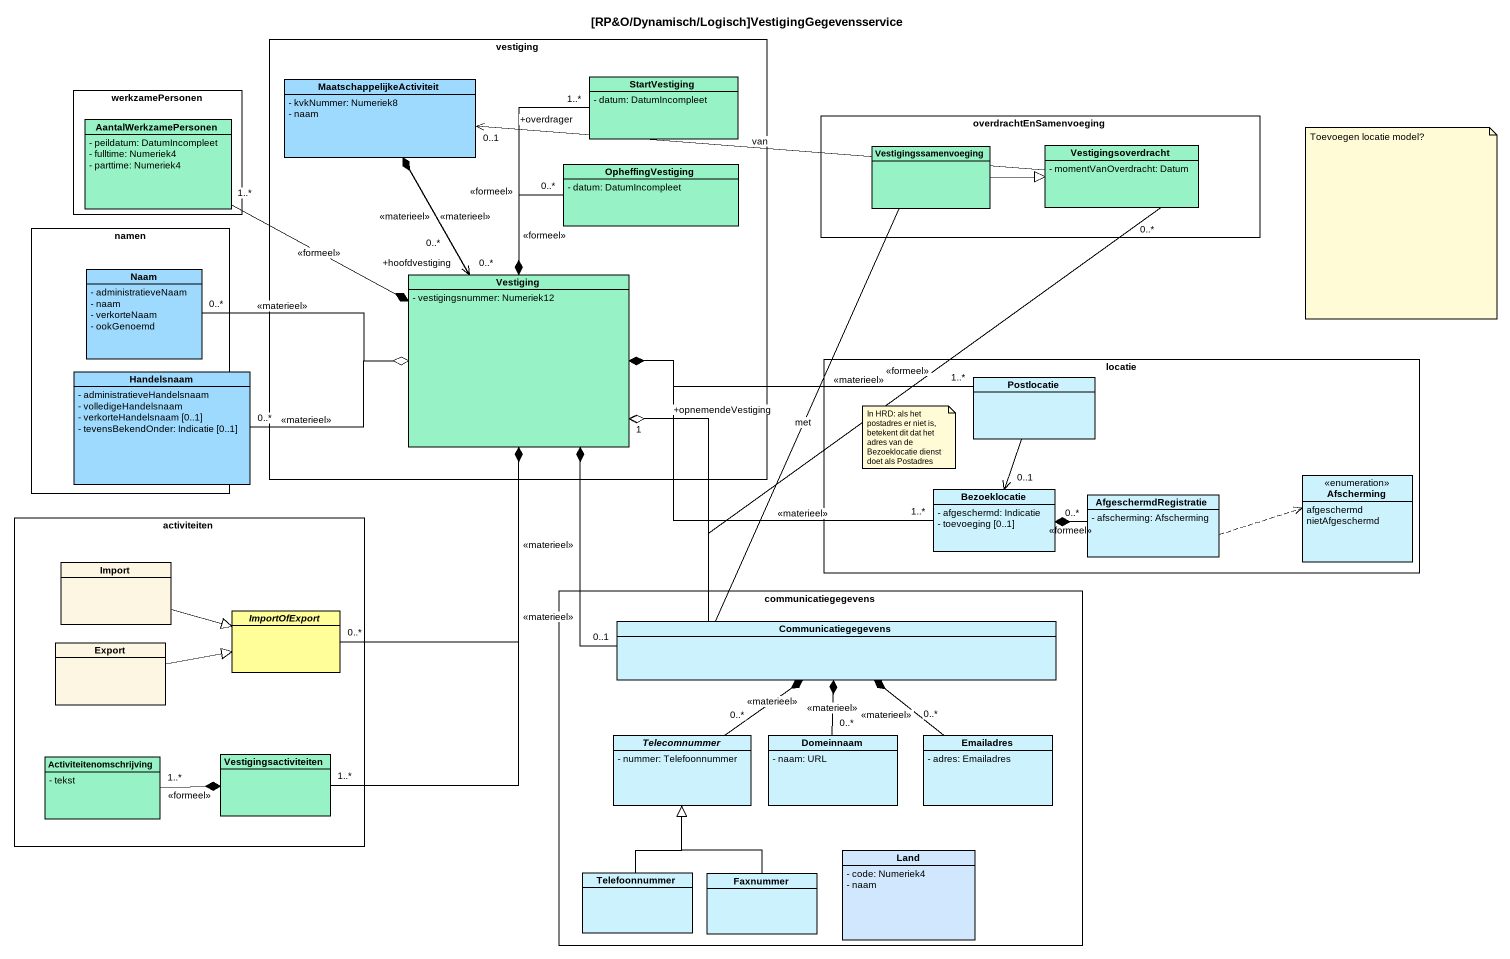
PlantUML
@startuml
title [RP&O/Dynamisch/Logisch]VestigingGegevensservice
hide circle
hide empty members
skinparam classAttributeIconSize 0
rectangle vestiging {
  class MaatschappelijkeActiviteit #9EDAFD {
    - kvkNummer: Numeriek8
    - naam
  }
  class StartVestiging #97F3C5 {
    - datum: DatumIncompleet
  }
  class OpheffingVestiging #97F3C5 {
    - datum: DatumIncompleet
  }
  class Vestiging #97F3C5 {
    - vestigingsnummer: Numeriek12
  }
}
rectangle werkzamePersonen {
  class AantalWerkzamePersonen #97F3C5 {
    - peildatum: DatumIncompleet
    - fulltime: Numeriek4
    - parttime: Numeriek4
  }
}
rectangle overdrachtEnSamenvoeging {
  class Vestigingssamenvoeging #97F3C5
  class Vestigingsoverdracht #97F3C5 {
    - momentVanOverdracht: Datum
  }
}
rectangle namen {
  class Naam #9EDAFD {
    - administratieveNaam
    - naam
    - verkorteNaam
    - ookGenoemd
  }
}
rectangle locatie {
  class Postlocatie #CCF2FE
  enum Afscherming #CCF2FE {
    afgeschermd
    nietAfgeschermd
  }
  class Bezoeklocatie #CCF2FE {
    - afgeschermd: Indicatie
    - toevoeging [0..1]
  }
  class AfgeschermdRegistratie #CCF2FE {
    - afscherming: Afscherming
  }
}
class Handelsnaam #9EDAFD {
  - administratieveHandelsnaam
  - volledigeHandelsnaam
  - verkorteHandelsnaam [0..1]
  - tevensBekendOnder: Indicatie [0..1]
}
rectangle activiteiten {
  class Import
  class Export
  abstract class ImportOfExport #FFFE99
  class Activiteitenomschrijving #97F3C5 {
    - tekst
  }
  class Vestigingsactiviteiten #97F3C5
}
rectangle communicatiegegevens {
  class Communicatiegegevens #CCF2FE
  abstract class Telecomnummer #CCF2FE {
    - nummer: Telefoonnummer
  }
  class Domeinnaam #CCF2FE {
    - naam: URL
  }
  class Emailadres #CCF2FE {
    - adres: Emailadres
  }
  class Telefoonnummer #CCF2FE
  class Faxnummer #CCF2FE
  class Land #D0E7FE {
    - code: Numeriek4
    - naam
  }
}
MaatschappelijkeActiviteit --> "+hoofdvestiging\n0..*" Vestiging : <<materieel>>
StartVestiging "1..*" --* Vestiging : <<formeel>>
AantalWerkzamePersonen "1..*" -right-* Vestiging : <<formeel>>
OpheffingVestiging "0..*" --* Vestiging : <<formeel>>
Vestigingssamenvoeging -right-|> Vestigingsoverdracht
Vestigingssamenvoeging -left-> "+opnemendeVestiging\n1" Vestiging : met
Vestigingsoverdracht -left-> "+overdrager\n0..1" MaatschappelijkeActiviteit : van
Vestigingsoverdracht "0..*" -left-o Vestiging : <<formeel>>
Naam "0..*" -right-o Vestiging : <<materieel>>
Vestiging "0..*" -up-* MaatschappelijkeActiviteit : <<materieel>>
Handelsnaam "0..*" -right-o Vestiging : <<materieel>>
Postlocatie "1..*" -left-* Vestiging : <<materieel>>
Postlocatie --> "0..1" Bezoeklocatie
Bezoeklocatie "1..*" -left-* Vestiging : <<materieel>>
AfgeschermdRegistratie .right.> Afscherming
AfgeschermdRegistratie "0..*" -left-* Bezoeklocatie : <<formeel>>
Import -right-|> ImportOfExport
Export -right-|> ImportOfExport
ImportOfExport "0..*" -up-* Vestiging : <<materieel>>
Communicatiegegevens "0..1" -up-* Vestiging
Activiteitenomschrijving "1..*" -right-* Vestigingsactiviteiten : <<formeel>>
Vestigingsactiviteiten "1..*" -up-* Vestiging : <<materieel>>
Telecomnummer "0..*" -up-* Communicatiegegevens : <<materieel>>
Domeinnaam "0..*" -up-* Communicatiegegevens : <<materieel>>
Emailadres "0..*" -up-* Communicatiegegevens : <<materieel>>
Telefoonnummer -up-|> Telecomnummer
Faxnummer -up-|> Telecomnummer
note as N1
  Toevoegen locatie model?
end note
note as N2
  In HRD: als het postadres er niet is, betekent dit dat het adres van de Bezoeklocatie dienst doet als Postadres
end note
@enduml
